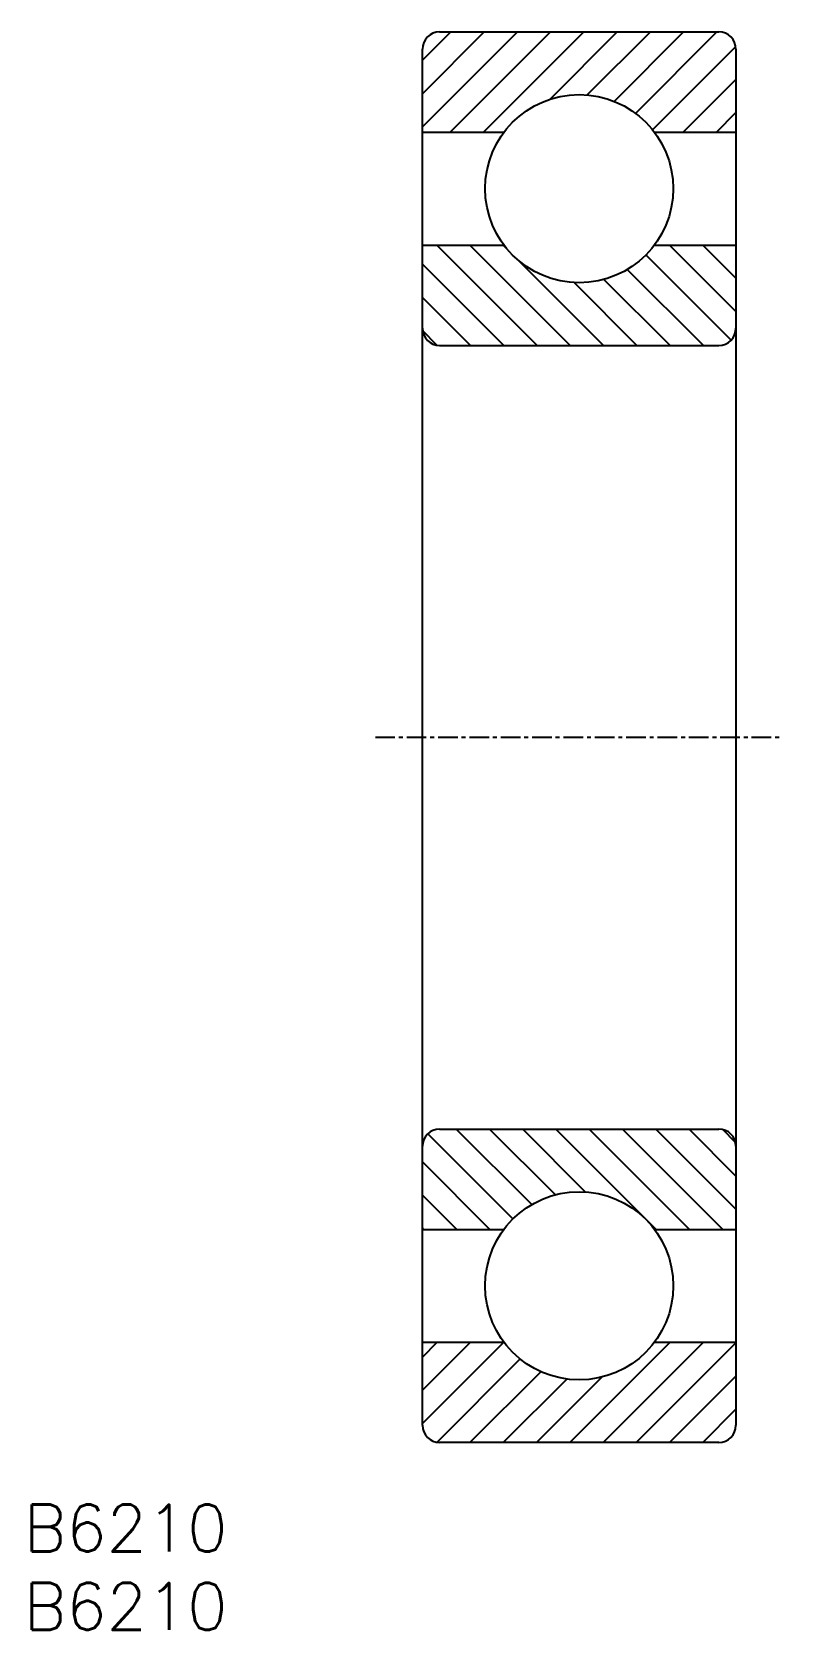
# Model space of a CAD drawing. Extents: x 45 to 93, y 37 to 139.
import ezdxf
from ezdxf.enums import TextEntityAlignment as Align

# ---------------------------------------------------------------- set-up
doc = ezdxf.new("R2010")
doc.units = 0
doc.linetypes.add('CENTER', pattern=[2, 1.25, -0.25, 0.25, -0.25])
doc.layers.get('0').update_dxf_attribs({"linetype": 'CONTINUOUS'})
doc.layers.add('CENTER', color=1, linetype='CENTER')
doc.styles.get("Standard").update_dxf_attribs({"font": 'txt.shx', "bigfont": 'extfont.shx'})

msp = doc.modelspace()

# ---------------------------------------------------------------- linework, layer by layer
at = {"color": 7, "linetype": 'CONTINUOUS'}
for p, q in [((70.2, 137.45), (72.02, 139.26)), ((70.2, 135.32), (74.14, 139.26)), ((70.2, 133.2), (76.26, 139.26)), ((71.3, 139.26), (89.1, 139.26)), ((71.98, 132.86), (78.38, 139.26)), ((74.1, 132.86), (80.5, 139.26)), ((78.32, 134.95), (82.62, 139.26)), ((80.72, 135.24), (84.74, 139.26)), ((82.43, 134.83), (86.86, 139.26)), ((83.79, 134.06), (88.99, 139.26)), ((70.2, 50.36), (70.2, 138.16)), ((84.87, 133.02), (90.19, 138.34)), ((90.2, 138.16), (90.2, 50.36)), ((86.83, 132.86), (90.2, 136.23)), ((88.95, 132.86), (90.2, 134.11)), ((70.2, 132.86), (75.4, 132.86)), ((85, 132.86), (90.2, 132.86)), ((70.2, 125.66), (75.4, 125.66)), ((77.51, 119.26), (71.11, 125.66)), ((79.63, 119.26), (73.23, 125.66)), ((75.59, 125.42), (75.35, 125.66)), ((85, 125.66), (90.2, 125.66)), ((90.2, 121.42), (85.96, 125.66)), ((90.2, 123.54), (88.08, 125.66)), ((75.39, 119.26), (70.2, 124.44)), ((81.75, 119.26), (76.37, 124.64)), ((89.9, 119.6), (84.46, 125.03)), ((86, 119.26), (81.78, 123.47)), ((88.12, 119.26), (83.27, 124.1)), ((83.87, 119.26), (79.87, 123.27)), ((73.27, 119.26), (70.2, 122.32)), ((71.13, 119.27), (70.22, 120.19)), ((71.3, 119.26), (89.1, 119.26)), ((75.98, 63.52), (70.54, 68.95)), ((71.3, 69.26), (89.1, 69.26)), ((77.18, 64.44), (72.36, 69.26)), ((78.68, 65.06), (74.48, 69.26)), ((80.61, 65.24), (76.6, 69.26)), ((85.12, 62.86), (78.72, 69.26)), ((87.24, 62.86), (80.84, 69.26)), ((89.36, 62.86), (82.96, 69.26)), ((90.2, 64.14), (85.08, 69.26)), ((90.2, 66.26), (87.21, 69.26)), ((90.17, 68.41), (89.36, 69.23)), ((74.51, 62.86), (70.2, 67.17)), ((72.39, 62.86), (70.2, 65.05)), ((70.27, 62.86), (70.2, 62.93)), ((70.2, 62.86), (75.4, 62.86)), ((85, 62.86), (90.2, 62.86)), ((70.2, 54.71), (71.15, 55.66)), ((70.2, 52.59), (73.27, 55.66)), ((70.2, 50.47), (75.39, 55.66)), ((70.2, 55.66), (75.4, 55.66)), ((79.6, 49.26), (86, 55.66)), ((81.72, 49.26), (88.12, 55.66)), ((83.84, 49.26), (90.2, 55.62)), ((85, 55.66), (90.2, 55.66)), ((71.13, 49.27), (76.44, 54.59)), ((73.23, 49.26), (77.75, 53.78)), ((75.35, 49.26), (79.41, 53.31)), ((77.47, 49.26), (81.65, 53.44)), ((85.96, 49.26), (90.2, 53.5)), ((88.08, 49.26), (90.2, 51.38)), ((89.1, 49.26), (71.3, 49.26))]:
    msp.add_line(p, q, dxfattribs=at)
for centre in [(80.2, 129.26), (80.2, 59.26)]:
    msp.add_circle(centre, 6, dxfattribs=at)
for centre, start, end in [((71.3, 138.16), 90, 180), ((89.1, 138.16), 0, 90), ((71.3, 120.36), 180, 270), ((89.1, 120.36), 270, 0), ((71.3, 68.16), 90, 180), ((89.1, 68.16), 0, 90), ((71.3, 50.36), 180, 270), ((89.1, 50.36), 270, 0)]:
    msp.add_arc(centre, 1.1, start, end, dxfattribs=at)
at = {"layer": 'CENTER', "color": 1, "linetype": 'CENTER'}
msp.add_line((67.2, 94.26), (93.2, 94.26), dxfattribs=at)

# ---------------------------------------------------------------- texts
at = {"color": 7, "linetype": 'CONTINUOUS'}
for p in [(44.78, 43.8), (44.78, 38.8)]:
    msp.add_text('B6210', height=3, dxfattribs=at).set_placement(p, align=Align.MIDDLE_LEFT)

doc.saveas('drawing.dxf')
